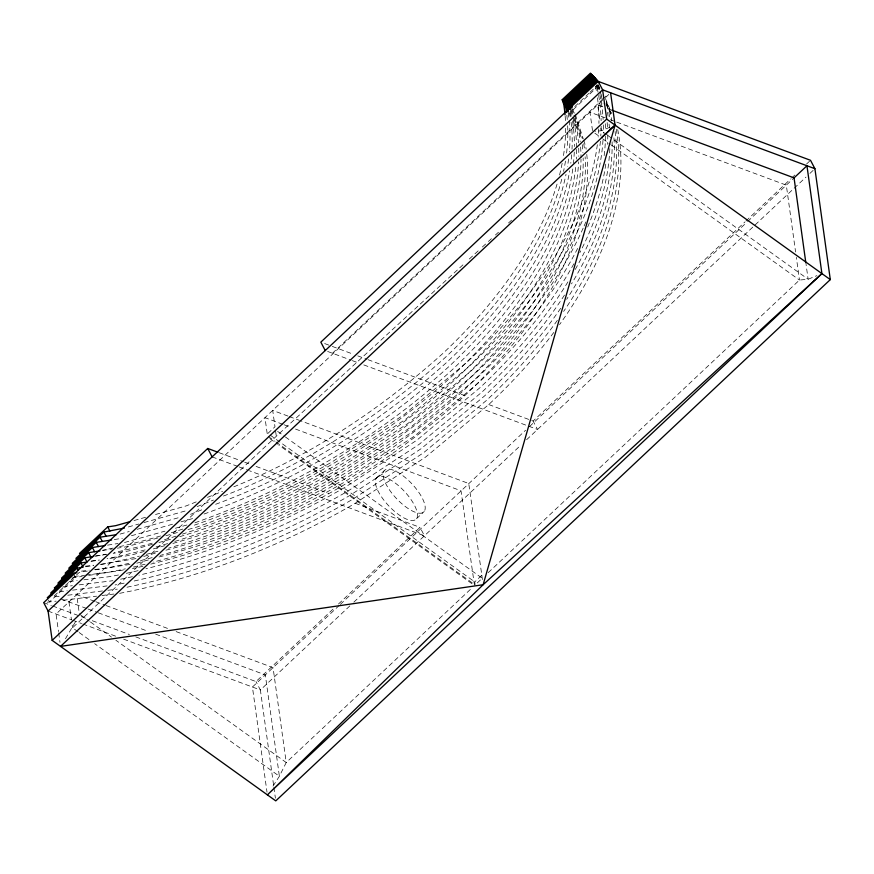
<?xml version="1.0" encoding="UTF-8"?>
<svg xmlns="http://www.w3.org/2000/svg" width="874" height="874" viewBox="0 0 874 874"><rect width="100%" height="100%" fill="white"/><g stroke="black" fill="none" stroke-linecap="round" stroke-linejoin="round"><path stroke-width="0.66" stroke-dasharray="4.37 3.28" d="M65.484 638.73L75.962 620.922M273.027 786.108L279.385 776.265L286.224 762.521L472.528 587.394M589.142 93.103L572.59 108.66L574.284 113.849M590.114 92.185L597.903 84.865M598.69 85.685L573.617 109.25L574.874 113.117M332.426 353.249L601.869 99.964M602.863 99.035L607.834 94.359M601.662 101.165L56.056 614.04L58.492 631.563M605.627 97.44L610.587 92.775M267.892 433.438L274.982 426.774L272.71 410.387L287.983 416.079M78.07 631.771L72.542 627.794L276.304 436.257L465.296 262.692M376.344 478.122L384.079 470.846M416.505 518.73L424.24 511.454M135.776 636.884L255.984 681.567L333.529 608.665M338.5 604L420.023 527.361L424.425 535.784L249.418 470.747M488.741 404.553L533.118 421.049L744.899 221.985M745.893 221.046L790.631 178.984M791.625 178.056L795.602 174.319M806.538 164.039L809.521 161.231M339.32 605.343L252.422 687.03L267.007 792.161M340.303 604.415L525.591 430.248M529.557 426.512L746.669 222.433M747.652 221.504L794.051 177.881M349.862 605.879L260.386 689.979L273.704 785.999M353.839 602.142L520.653 445.325M526.607 439.731L805.959 177.127M809.947 173.391L814.918 168.715M285.361 436.934L482.24 578.26L475.15 584.924L474.735 581.909L481.825 575.245L468.748 483.519L300.722 420.831M488.205 572.656L799.481 280.051L808.122 279.243L816.895 275.649M469.316 258.999L478.362 250.685M482.382 246.992L487.408 242.382M488.413 241.453L491.428 238.689M495.449 234.997L498.464 232.222M508.515 222.99L511.53 220.215M610.063 127.178L601.279 130.772L595.118 131.351M196.191 501.894L186.162 505.915L153.551 515.048M207.488 497.361L222.542 491.33M233.828 486.796C310.926 455.638 381.13 408.846 442.91 353.413A416.669 232.331 -27.6 0 0 557.776 181.606M197.142 506.603L213.442 500.07M223.482 496.039C305.419 464.793 380.015 416.1 445.106 357.619A416.669 232.331 -27.6 0 0 562.058 177.935M190.554 514.338L204.352 508.799M215.649 504.276C301.301 472.637 379.622 422.885 447.302 361.836A416.669 232.331 -27.6 0 0 566.024 174.319M204.046 514.021C294.647 481.498 378.3 430.773 449.498 366.042A416.669 232.331 -27.6 0 0 569.673 170.812M194.957 522.761C289.502 489.287 377.634 438.06 451.705 370.259A416.669 232.331 -27.6 0 0 572.983 167.404M133.995 520.533L145.729 517.244M128.369 526.946L138.802 524.018M144.013 522.554L187.058 510.492M120.131 534.08L129.265 531.512M137.087 529.327L180.12 517.255M131.461 535.729L173.194 524.029M181.016 521.833L192.75 518.544M124.523 542.503L164.957 531.163M175.39 528.246L187.123 524.946M158.03 537.936L126.73 546.709L117.367 548.173M165.852 535.74L178.897 532.091M188.019 529.524L197.153 526.967C291.697 493.504 379.829 442.266 453.901 374.465A416.669 232.331 -27.6 0 0 575.933 164.596M152.404 544.338L128.926 550.915L113.15 553.384M158.926 542.514L171.96 538.854M179.782 536.658C282.313 505.959 376.836 450.372 456.097 378.682A416.669 232.331 -27.6 0 0 578.61 161.854M144.166 551.472L131.122 555.132L107.043 558.89M153.3 548.916L165.033 545.627M172.855 543.431C278.959 513.639 376.661 456.578 458.293 382.888A416.669 232.331 -27.6 0 0 581.002 159.188M135.929 558.606L100.324 564.495M143.751 556.421L156.796 552.761M165.929 550.205C275.518 521.068 376.53 462.914 460.5 387.095A416.669 232.331 -27.6 0 0 583.144 157.954M136.825 563.184L151.169 559.163M158.992 556.978C271.978 528.257 376.432 469.36 462.696 391.312A416.669 232.331 -27.6 0 0 585.121 156.785M142.932 566.297L132.422 568.592M150.765 564.112C267.542 535.642 376.028 476.221 464.892 395.518A416.669 232.331 -27.6 0 0 586.771 154.381M114.308 539.542L122.327 538.286M107.578 545.147L118.012 543.519M102.651 550.467L112.014 549.003M94.742 556.257L106.573 554.411M90.994 561.392L99.024 560.147M85.794 566.756L93.715 565.522M87.356 571.072L79.337 572.328L53.052 597.029L61.082 596.046M95.386 569.815L130.171 564.386M71.897 578.042L82.134 576.447M88.744 575.409L124.479 569.826M95.823 555.93L99.68 555.449A448.438 250.04 -27.6 0 0 106.147 554.192M91.311 560.966L99.232 559.994M85.27 566.188L93.332 565.194M100.051 564.375L104.082 563.872A448.438 250.04 -27.6 0 0 139.392 556.115M81.413 571.137L89.257 570.176M94.501 569.531L106.278 568.089A448.438 250.04 -27.6 0 0 131.045 562.867M73.995 576.534L84.603 575.234M85.925 575.07L108.474 572.295A448.438 250.04 -27.6 0 0 125.364 568.843M69.144 581.614L77.185 580.62M83.882 579.801L110.67 576.512A448.438 250.04 -27.6 0 0 118.438 574.983M62.906 586.858L72.356 585.7M79.108 584.87L112.877 580.718M59.29 591.785L67.254 590.802M72.564 590.147L107.098 585.908M67.768 595.227L102.553 590.955M107.906 590.289L117.269 589.142M47.163 602.23L56.209 601.126M62.939 600.296L96.588 596.166M101.974 595.5L114.079 594.014M602.787 106.792L597.696 104.902L600.023 121.715M607.889 108.693L610.445 109.632M605.256 117.859L589.95 112.167L592.648 131.581M610.358 119.749L615.46 121.65M616.727 122.12L786.316 185.157L795.591 251.985M324.658 343.569L331.028 345.929M332.295 346.41L352.681 353.981M357.772 355.871L366.687 359.192M367.954 359.662L464.75 395.638M327.63 351.457L351.042 360.164M352.32 360.634L358.701 363.005M363.792 364.906L537.521 429.473L533.118 421.049M289.261 416.559L299.443 420.361M282.794 424.305L264.975 417.652L267.488 435.776M284.072 424.775L290.43 427.157M295.521 429.058L461.013 490.795L474.506 585.536L278.73 445.008M219.188 452.721L243.376 461.701M244.644 462.182L251.013 464.542M256.104 466.432L328.646 493.406M355.194 503.271L420.023 527.361M212.131 456.884L237.947 466.476M239.225 466.956L248.15 470.267M94.545 601.279L76.694 594.648L79.381 614.051M95.812 601.749L104.738 605.07M106.016 605.54L169.775 629.236M176.144 631.607L273.059 667.627L286.224 762.521L115.881 640.249M60.994 598.963L86.81 608.555M88.077 609.025L97.003 612.346M98.281 612.816L148.012 631.301M155.659 634.142L265.314 674.903L279.385 776.265L94.665 643.679M43.7 602.656L51.369 605.507M52.648 605.988L87.181 618.825M92.294 620.726L129.385 634.502M48.092 611.079L71.362 619.732M72.629 620.201L81.555 623.523M82.833 623.992L115.991 636.316M123.638 639.156L260.386 689.979L255.984 681.567M606.818 134.749L601.279 130.772L600.919 128.194M607.922 135.536L808.122 279.243L806.057 264.374M594.855 133.165L601.498 137.928M602.601 138.726L610.347 144.286M611.45 145.073L799.481 280.051L796.334 257.327M277.615 431.385L284.258 436.148M270.11 435.034L474.735 581.909M268.307 436.465L274.949 441.228M276.053 442.015L474.047 584.138M269.88 438.65L277.626 444.211M80.495 614.848L89.345 621.196M90.448 621.993L111.457 637.08M79.184 632.558L90.24 640.5M73.318 573.268L75.514 577.474L49.479 601.946L47.83 598.788M605.387 98.445L611.647 113.358M606.25 101.515L612.04 115.302M606.316 102.695L611.964 116.144M598.351 84.767L599.914 88.471M606.13 103.285L610.271 113.161A448.438 250.04 -27.6 0 1 611.844 120.765M598.111 85.215L599.684 88.962M606.501 105.197L608.075 108.944A448.438 250.04 -27.6 0 1 610.085 119.137M597.783 85.466L600.82 92.688M597.029 84.691L599.586 90.776M600.099 91.999L602.142 96.872M596.811 85.171L598.887 90.12M596.352 85.128L598.799 90.94M575.289 114.407L583.253 138.868M583.668 140.157L585.766 146.603A416.669 232.331 -27.6 0 1 586.148 149.17M574.699 115.139L582.292 138.496M571.563 108.059L574.426 116.843M574.83 118.099L581.363 138.179M571.367 109.993L573.825 117.564M574.24 118.82L579.167 133.962A416.669 232.331 -27.6 0 1 580.183 141.741M570.351 109.414L572.415 115.772M572.831 117.04L576.971 129.756A416.669 232.331 -27.6 0 1 578.435 142.823M570.176 111.413L571.421 115.27M573.093 120.404L574.764 125.539A416.669 232.331 -27.6 0 1 576.6 148.034M569.826 112.899L571.006 116.515M568.81 112.309L570.372 117.116M481.825 575.245L482.601 580.849M275.583 431.09L276.304 436.257M273.89 787.354L275.397 798.17M68.959 601.913L71.471 620.037M72.181 625.205L72.542 627.794M58.678 632.907L59.989 642.346M617.699 129.571A448.438 250.04 -27.6 0 1 559.535 324.615M553.788 332.459A448.438 250.04 -27.6 0 1 488.883 404.433L425.704 456.993L354.462 503.752A448.438 250.04 -27.6 0 1 119.465 593.359M583.756 143.675A416.669 232.331 -27.6 0 1 584.575 150.164M616.236 129.188A448.438 250.04 -27.6 0 1 563.632 311.406M557.339 320.397A448.438 250.04 -27.6 0 1 486.687 400.226L423.508 452.787L352.266 499.535A448.438 250.04 -27.6 0 1 126.337 587.35M582.237 144.647A416.669 232.331 -27.6 0 1 582.914 152.579M615.056 131.471A448.438 250.04 -27.6 0 1 566.669 299.323M560.66 308.325A448.438 250.04 -27.6 0 1 484.48 396.02L421.312 448.57L350.059 495.329A448.438 250.04 -27.6 0 1 131.963 581.472M124.141 583.133A448.438 250.04 -27.6 0 1 115.073 584.935M580.631 147.029A416.669 232.331 -27.6 0 1 581.002 157.823M613.941 137.874A448.438 250.04 -27.6 0 1 571.509 283.875M564.462 295.106A448.438 250.04 -27.6 0 1 482.284 391.803L419.116 444.363L347.863 491.112A448.438 250.04 -27.6 0 1 138.955 575.19M132.389 576.687A448.438 250.04 -27.6 0 1 120.634 579.189M578.708 148.176A416.669 232.331 -27.6 0 1 578.785 156.348M612.106 141.785A448.438 250.04 -27.6 0 1 574.688 270.481M567.936 281.909A448.438 250.04 -27.6 0 1 480.088 387.597L416.909 440.157L345.667 486.905A448.438 250.04 -27.6 0 1 145.98 568.755M138.07 570.667A448.438 250.04 -27.6 0 1 126.26 573.344M576.611 149.399A416.669 232.331 -27.6 0 1 576.337 159.035M607.441 112.353A448.438 250.04 -27.6 0 1 608.086 116.22M609.091 124.108A448.438 250.04 -27.6 0 1 609.451 128.107M609.801 148.58A448.438 250.04 -27.6 0 1 579.844 252.652M573.879 263.795A448.438 250.04 -27.6 0 1 477.892 383.38L414.713 435.94L343.471 482.688A448.438 250.04 -27.6 0 1 153.048 562.168M145.106 564.211A448.438 250.04 -27.6 0 1 133.241 567.073M572.568 121.333A416.669 232.331 -27.6 0 1 574.404 146.548M574.273 152.054A416.669 232.331 -27.6 0 1 573.464 163.187M607.146 122.557A448.438 250.04 -27.6 0 1 607.583 129.286M607.736 134.727A448.438 250.04 -27.6 0 1 607.605 144.374M605.78 164.137A448.438 250.04 -27.6 0 1 586.454 229.873M577.638 248.435A448.438 250.04 -27.6 0 1 475.685 379.174L412.517 431.734L341.275 478.482A448.438 250.04 -27.6 0 1 160.117 555.449M152.174 557.612A448.438 250.04 -27.6 0 1 140.266 560.66M571.093 122.284A416.669 232.331 -27.6 0 1 572.011 149.225M571.651 154.785A416.669 232.331 -27.6 0 1 570.788 163.187M601.476 96.315A448.438 250.04 -27.6 0 1 603.049 103.93M605.311 123.726A448.438 250.04 -27.6 0 1 605.54 130.521M605.529 136.016A448.438 250.04 -27.6 0 1 603.759 158.631M585.842 221.963A448.438 250.04 -27.6 0 1 583.712 226.89M583.166 228.125A448.438 250.04 -27.6 0 1 473.489 374.957L410.321 427.517L339.068 474.276A448.438 250.04 -27.6 0 1 168.529 548.195M157.921 551.232A448.438 250.04 -27.6 0 1 146.002 554.444M568.176 112.91A416.669 232.331 -27.6 0 1 569.05 119.377M569.192 120.688A416.669 232.331 -27.6 0 1 569.335 151.967M568.592 158.981A416.669 232.331 -27.6 0 1 567.466 166.595M599.848 94.621A448.438 250.04 -27.6 0 1 603.115 119.509M603.311 124.938A448.438 250.04 -27.6 0 1 603.3 133.187M602.994 140.124A448.438 250.04 -27.6 0 1 471.294 370.751L408.125 423.311L336.872 470.059A448.438 250.04 -27.6 0 1 174.276 541.585M167.655 543.595A448.438 250.04 -27.6 0 1 155.725 547.026M145.128 549.888A448.438 250.04 -27.6 0 1 107.054 558.661M566.844 115.171A416.669 232.331 -27.6 0 1 567.346 120.437M567.663 125.78A416.669 232.331 -27.6 0 1 566.385 154.774M565.478 161.111A416.669 232.331 -27.6 0 1 563.555 171.413M597.084 87.892A448.438 250.04 -27.6 0 1 598.417 94.217M598.646 95.506A448.438 250.04 -27.6 0 1 601.115 120.732M601.148 126.217A448.438 250.04 -27.6 0 1 600.788 135.907M600.383 141.238A448.438 250.04 -27.6 0 1 469.098 366.534L405.918 419.094L334.676 465.853A448.438 250.04 -27.6 0 1 182.447 534.101M176.035 536.144A448.438 250.04 -27.6 0 1 161.482 540.547M152.196 543.18A448.438 250.04 -27.6 0 1 113.959 552.565M595.445 86.198A448.438 250.04 -27.6 0 1 596.68 92.578M597.466 97.779A448.438 250.04 -27.6 0 1 598.93 123.376M598.745 128.915A448.438 250.04 -27.6 0 1 598.187 137.021M597.335 144.713A448.438 250.04 -27.6 0 1 466.902 362.328L403.722 414.888L332.481 461.636A448.438 250.04 -27.6 0 1 192.87 525.667M182.764 529.065A448.438 250.04 -27.6 0 1 168.551 533.566M160.608 535.948A448.438 250.04 -27.6 0 1 119.618 546.621M113.074 548.074A448.438 250.04 -27.6 0 1 102.651 550.238M565.15 116.22A416.669 232.331 -27.6 0 1 565.522 122.917M565.62 128.336A416.669 232.331 -27.6 0 1 563.282 156.894M562.146 163.318A416.669 232.331 -27.6 0 1 559.535 175.029M377.677 490.227A28.613 10.674 46.8 0 0 414.156 520.292A28.613 10.674 46.8 0 0 397.43 484.764A28.613 10.674 46.8 0 0 377.677 490.227M385.423 482.951A28.613 10.674 46.8 0 0 421.891 513.016A28.613 10.674 46.8 0 0 405.165 477.488A28.613 10.674 46.8 0 0 385.423 482.951"/><path stroke-width="1.31" d="M79.468 553.45L107.71 526.902L115.739 525.656L130.084 521.636M565.041 114.898A416.669 232.331 -27.6 0 0 563.774 104.487L562.211 99.669L590.453 73.121L591.556 75.23M75.896 558.377L103.897 532.058L124.458 528.038M566.538 112.56A416.669 232.331 -27.6 0 0 565.981 108.704L563.238 100.27L591.228 73.951L592.332 76.06M116.308 534.669L100.073 537.204L72.313 563.293L73.416 565.402M567.783 111.708L564.254 100.871L592.015 74.782L593.107 76.879M68.74 568.22L96.249 542.361L111.632 539.957M568.417 111.096L565.281 101.46L592.791 75.601L593.883 77.71M65.168 573.136L92.425 547.506L104.967 545.551M568.657 109.283L566.297 102.061L593.566 76.431L595.216 79.589M99.975 550.882L88.602 552.663L61.584 578.053L62.688 580.161M569.335 108.835L567.324 102.651L594.342 77.262L595.992 80.419M93.431 556.465L84.778 557.809L58.012 582.98L59.104 585.077M570.351 109.414L568.351 103.252L595.118 78.081L596.221 80.19M55.532 590.005L54.428 587.896L80.954 562.965L86.985 562.026L84.778 557.809M568.351 103.252L570.547 107.458L569.367 103.853L595.893 78.911L596.997 81.02M80.954 562.965L83.161 567.171L77.141 568.111L50.856 592.823L51.948 594.921M571.181 106.857L570.394 104.443L596.68 79.742L597.772 81.85M47.272 597.74L73.318 573.268L76.923 572.699M217.921 452.24L207.739 448.46L43.7 602.656L48.092 611.079L52.156 640.369L275.769 800.879L830.3 279.614L814.918 168.715L810.515 160.292L598.231 81.391L320.834 342.149L325.237 350.572M48.092 611.079L602.623 89.814L814.918 168.715M52.156 640.369L606.687 119.104L602.623 89.814L598.231 81.391M805.872 263.03L794.051 177.881L806.953 165.765L821.91 273.595L267.389 794.859L483.136 584.728L821.91 273.595M602.011 137.131L615.077 125.124L610.587 92.775M54.428 587.896L56.744 587.612M611.713 110.113L794.051 177.881M606.687 119.104L830.3 279.614M598.548 82.669L597.455 80.572L571.41 105.044L572.197 107.447M570.394 104.443L571.487 106.552M569.367 103.853L571.017 107.01M567.324 102.651L569.52 106.868M566.297 102.061L568.504 106.267M565.281 101.46L567.477 105.678M564.254 100.871L566.45 105.077M563.238 100.27L565.434 104.476M562.211 99.669L564.407 103.886M207.739 448.46L212.131 456.884M107.71 526.902L109.916 531.119M103.897 532.058L106.093 536.265M100.073 537.204L102.269 541.421M96.249 542.361L98.445 546.567M92.425 547.506L94.621 551.723M88.602 552.663L90.798 556.869M77.141 568.111L78.234 570.219M596.68 79.742L597.619 81.992M595.893 78.911L596.844 81.173M595.118 78.081L596.068 80.342M594.342 77.262L595.292 79.512M593.566 76.431L594.517 78.693M592.791 75.601L593.73 77.862M592.015 74.782L592.954 77.032M615.077 125.124L483.136 584.728L60.546 646.389L615.077 125.124"/></g></svg>
